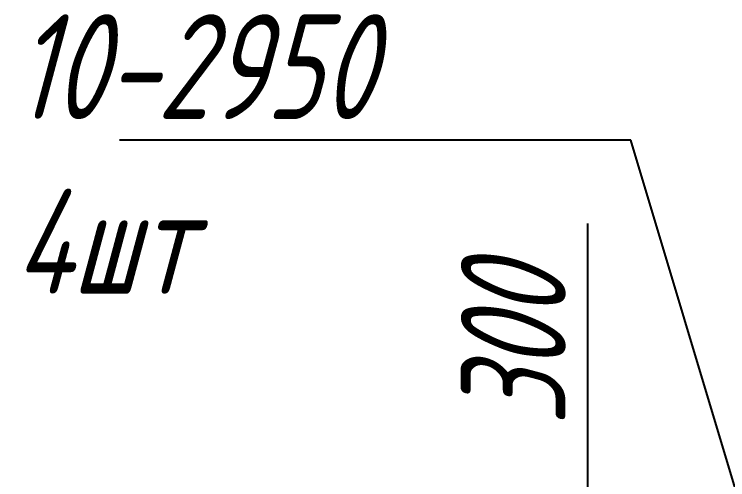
# Model space of a CAD drawing. Header units: millimetres. Extents: x 18535 to 117897, y 11356 to 27315.
# Drawn here: x 40853 to 41875, y 18256 to 18922 of the extents above; entities that cross this region are included whole.
import ezdxf
from ezdxf import colors
from ezdxf.entities.mleader import LeaderData, LeaderLine
from ezdxf.math import Vec2, Vec3

# ---------------------------------------------------------------- set-up
doc = ezdxf.new("R2010")
doc.units = ezdxf.units.MM
doc.layers.add('Обозначения', color=102, linetype='Continuous', lineweight=25)
doc.styles.add('!Жартун', font='simplex.shx', dxfattribs={"width": 0.7, "oblique": 15, "height": 3})
doc.dimstyles.new('!Жартун_размер', dxfattribs={"dimtxt": 3, "dimasz": 2.5, "dimexe": 1.25, "dimexo": 0.625, "dimtad": 1, "dimdec": 0, "dimtxsty": '!Жартун', "dimblk": 'ARCHTICK', "dimcen": 2.5, "dimaunit": 1, "dimadec": 0, "dimazin": 0, "dimtfac": 1, "dimtdec": 0, "dimtix": 1, "dimtmove": 1, "dimatfit": 2, "dimldrblk": 'NONE', "dimfxl": 1, "dimtfill": 1, "dimlwd": 25, "dimarcsym": 0})

# ---------------------------------------------------------------- blocks, each defined once
blk = doc.blocks.new('_ArchTick')
at = {"color": 0, "linetype": 'ByBlock', "const_width": 0.15}
blk.add_lwpolyline([(-0.5, -0.5), (0.5, 0.5)], dxfattribs=at)
blk = doc.blocks.new('*D143')
at = {"layer": 'Defpoints', "color": 0, "transparency": 16777216}
for p in [(41673.8, 18073.5), (42394.6, 18073.5), (42069.6, 17773.5)]:
    blk.add_point(p, dxfattribs=at)
at = {"layer": 'Обозначения', "color": 0, "linetype": 'Continuous', "lineweight": 25, "transparency": 16777216}
for p in [(41673.8, 18622.5), (41673.8, 17773.5)]:
    blk.add_line(p, (41673.8, 18073.5), dxfattribs=at)
at = {"layer": 'Обозначения', "color": 0, "lineweight": -2, "transparency": 16777216}
for p, q in [((42363.3, 18073.5), (41611.3, 18073.5)), ((42038.3, 17773.5), (41611.3, 17773.5))]:
    blk.add_line(p, q, dxfattribs=at)
at = {"layer": 'Обозначения', "color": 0, "lineweight": 25, "transparency": 16777216, "xscale": 125, "yscale": 125, "zscale": 125}
for p, rotation in [((41673.8, 18073.5), 90), ((41673.8, 17773.5), 270)]:
    blk.add_blockref('_ArchTick', p, dxfattribs=dict(at, rotation=rotation))
at = {"layer": 'Обозначения', "color": 0, "transparency": 16777216, "insert": (41567.5, 18446.3), "char_height": 150, "attachment_point": 5, "rotation": 90, "style": '!Жартун', "bg_fill": 3, "box_fill_scale": 1.1, "bg_fill_color": 256, "bg_fill_true_color": 13158600, "bg_fill_transparency": 0}
blk.add_mtext('300', dxfattribs=at)
blk = doc.blocks.new('_None')

msp = doc.modelspace()

# ---------------------------------------------------------------- dimensions: what is measured, and where the dimension line sits
at = {"layer": 'Обозначения'}
dim = msp.add_linear_dim(base=(41673.8, 18073.5), p1=(42069.6, 17773.5), p2=(42394.6, 18073.5), angle=90, dimstyle='!Жартун_размер', dxfattribs=at)
dim.commit()
dim.dimension.update_dxf_attribs({"geometry": '*D143', "text_midpoint": (41567.5, 18446.3), "dimtype": 160})

# ---------------------------------------------------------------- next in the draw order: leaders
ml = msp.add_multileader_mtext('Standard', dxfattribs=at)
ml.set_content('10-2950^J4шт', color=256, style='!Жартун')
ml.set_leader_properties()
ml.set_arrow_properties(name='NONE')
ml.build(insert=Vec2(0, 0))
ml.multileader.update_dxf_attribs({"text_left_attachment_type": 6, "text_right_attachment_type": 6, "dogleg_length": 2, "arrow_head_size": 125, "scale": 50})
ctx = ml.context
ctx.base_point, ctx.scale, ctx.char_height, ctx.arrow_head_size, ctx.landing_gap_size, ctx.plane_origin = Vec3(40753.1, 18742), 50, 150, 125, 100, Vec3(42169.6, 17298.5)
ctx.left_attachment, ctx.right_attachment = 6, 6
notes = []
notes.append((ctx, [(0, (1, 1, 0), (41735.6, 18742), (-1, 0), 100, [(0, [(42169.6, 17298.5)], 0, [])])]))
ctx.mtext.insert, ctx.mtext.flow_direction = Vec3(40853.1, 18922), 5
for ctx, leaders in notes:
    for number, flags, end, landing, length, lines in leaders:
        leader = LeaderData()
        leader.index, (leader.has_last_leader_line, leader.has_dogleg_vector, leader.attachment_direction) = number, flags
        leader.last_leader_point, leader.dogleg_vector, leader.dogleg_length = Vec3(end), Vec3(landing), length
        for number, points, colour, breaks in lines:
            line = LeaderLine()
            line.index, line.vertices, line.color, line.breaks = number, Vec3.list(points), colors.encode_raw_color(colour), breaks
            leader.lines.append(line)
        ctx.leaders.append(leader)

doc.saveas('drawing.dxf')
